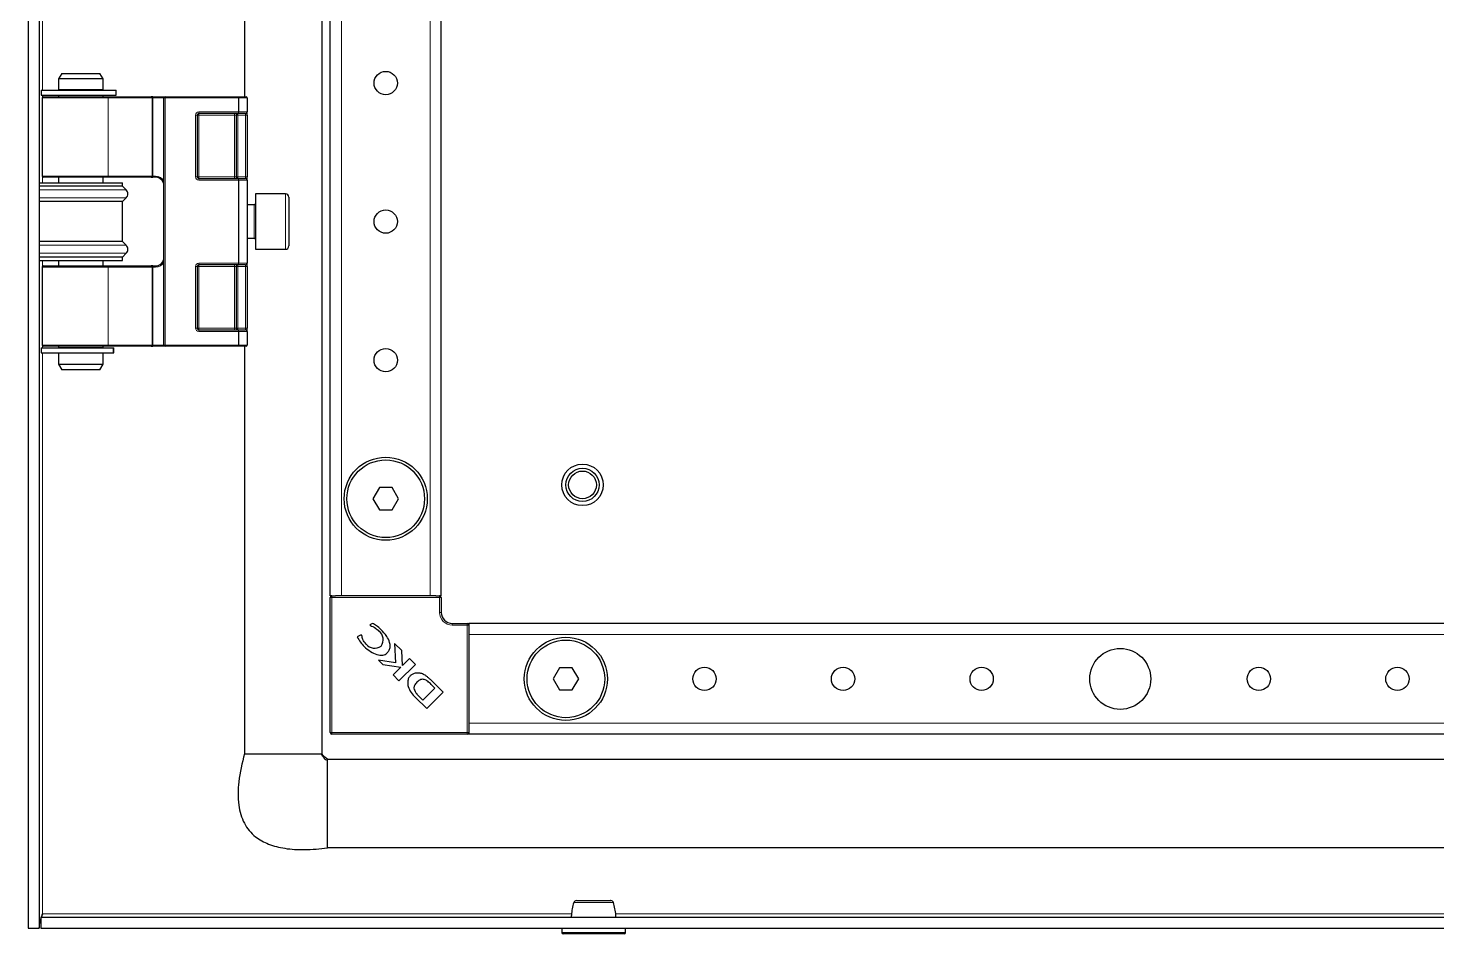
# Model space of a CAD drawing. Header units: millimetres. Extents: x -833 to 2755, y -1229 to 1219.
# Drawn here: x -604.2 to -350, y -801.6 to -638.2 of the extents above; entities that cross this region are included whole.
import ezdxf

# ---------------------------------------------------------------- set-up
doc = ezdxf.new("R2010")
doc.units = ezdxf.units.MM

msp = doc.modelspace()

# ---------------------------------------------------------------- linework, layer by layer
at = {"color": 7, "linetype": 'Continuous', "lineweight": 25}
for p, q in [((-604.16, 554.38), (-604.16, -800.62)), ((-602.16, 554.38), (-602.16, -800.62)), ((-551.16, 522.88), (-551.16, -769.12)), ((-549.66, -740.62), (-549.66, 494.38)), ((-529.66, -740.62), (-529.66, 494.38)), ((-565.16, -345.62), (-565.16, -650.62)), ((-598.08, -646.37), (-598.66, -647.37)), ((-598.66, -647.37), (-598.66, -649.37)), ((-595.19, -647.37), (-598.66, -647.37)), ((-598.08, -646.37), (-595.11, -646.37)), ((-590.66, -647.37), (-595.19, -647.37)), ((-595.11, -646.37), (-591.24, -646.37)), ((-590.66, -647.37), (-591.24, -646.37)), ((-590.66, -649.37), (-590.66, -647.37)), ((-601.81, -649.42), (-601.81, -650.32)), ((-601.81, -649.42), (-588.34, -649.42)), ((-601.81, -650.32), (-588.34, -650.32)), ((-590.66, -649.37), (-598.66, -649.37)), ((-598.66, -650.37), (-598.66, -650.62)), ((-590.66, -650.37), (-598.66, -650.37)), ((-598.16, -649.37), (-598.16, -649.42)), ((-598.16, -650.32), (-598.16, -650.37)), ((-591.16, -649.42), (-591.16, -649.37)), ((-591.16, -650.37), (-591.16, -650.32)), ((-590.66, -650.62), (-590.66, -650.37)), ((-588.34, -649.42), (-588.29, -649.42)), ((-588.34, -650.32), (-588.29, -650.32)), ((-588.29, -650.32), (-588.29, -649.42)), ((-601.66, -650.82), (-601.66, -664.92)), ((-601.46, -650.62), (-589.85, -650.62)), ((-589.85, -650.62), (-581.96, -650.62)), ((-581.68, -650.62), (-581.96, -650.62)), ((-581.68, -650.62), (-579.46, -650.62)), ((-579.66, -695.42), (-579.66, -650.82)), ((-579.46, -650.62), (-566.24, -650.62)), ((-566.24, -650.62), (-564.86, -650.62)), ((-566.16, -653.32), (-566.16, -650.82)), ((-564.66, -650.82), (-564.66, -653.32)), ((-573.66, -653.92), (-573.66, -665.02)), ((-566.28, -653.62), (-573.36, -653.62)), ((-566.66, -653.92), (-566.66, -665.02)), ((-564.96, -653.62), (-566.28, -653.62)), ((-564.66, -653.92), (-564.66, -653.32)), ((-564.66, -653.92), (-564.66, -665.02)), ((-589.85, -665.12), (-601.46, -665.12)), ((-598.66, -665.12), (-598.66, -666.12)), ((-590.66, -666.12), (-590.66, -665.12)), ((-581.96, -665.12), (-589.85, -665.12)), ((-581.96, -665.12), (-581.68, -665.12)), ((-581.16, -665.12), (-581.68, -665.12)), ((-573.36, -665.32), (-566.28, -665.32)), ((-566.28, -665.32), (-564.96, -665.32)), ((-566.16, -680.62), (-566.16, -665.62)), ((-564.66, -665.62), (-564.66, -665.02)), ((-564.66, -665.62), (-564.66, -680.62)), ((-602.16, -666.12), (-587.16, -666.12)), ((-587.16, -666.72), (-602.16, -666.72)), ((-587.16, -666.72), (-587.16, -666.12)), ((-586.46, -667.4), (-587.16, -666.72)), ((-557.76, -668.12), (-563.16, -668.12)), ((-563.16, -668.12), (-563.16, -673.12)), ((-587.16, -669.52), (-602.16, -669.52)), ((-587.16, -669.52), (-586.46, -668.83)), ((-587.16, -676.72), (-587.16, -669.52)), ((-563.41, -670.12), (-564.66, -670.12)), ((-557.16, -668.72), (-557.16, -673.12)), ((-563.16, -673.12), (-563.16, -678.12)), ((-557.16, -673.12), (-557.16, -677.52)), ((-587.16, -676.72), (-602.16, -676.72)), ((-586.46, -677.4), (-587.16, -676.72)), ((-564.66, -676.12), (-563.41, -676.12)), ((-563.16, -678.12), (-557.76, -678.12)), ((-587.16, -679.52), (-602.16, -679.52)), ((-602.16, -680.12), (-587.16, -680.12)), ((-598.66, -680.12), (-598.66, -681.12)), ((-590.66, -681.12), (-590.66, -680.12)), ((-587.16, -679.52), (-586.46, -678.83)), ((-587.16, -680.12), (-587.16, -679.52)), ((-566.28, -680.92), (-573.36, -680.92)), ((-564.96, -680.92), (-566.28, -680.92)), ((-564.66, -681.22), (-564.66, -680.62)), ((-601.66, -681.32), (-601.66, -695.42)), ((-601.46, -681.12), (-589.85, -681.12)), ((-589.85, -681.12), (-581.96, -681.12)), ((-581.68, -681.12), (-581.96, -681.12)), ((-581.68, -681.12), (-581.16, -681.12)), ((-573.66, -681.22), (-573.66, -692.32)), ((-566.66, -681.22), (-566.66, -692.32)), ((-564.66, -681.22), (-564.66, -692.32)), ((-573.36, -692.62), (-566.28, -692.62)), ((-566.28, -692.62), (-564.96, -692.62)), ((-566.16, -695.42), (-566.16, -692.92)), ((-564.66, -692.92), (-564.66, -692.32)), ((-564.66, -692.92), (-564.66, -695.42)), ((-601.81, -695.92), (-601.81, -696.82)), ((-601.81, -695.92), (-588.82, -695.92)), ((-589.85, -695.62), (-601.46, -695.62)), ((-598.66, -695.62), (-598.66, -695.87)), ((-590.66, -695.87), (-598.66, -695.87)), ((-598.16, -695.87), (-598.16, -695.92)), ((-591.16, -695.92), (-591.16, -695.87)), ((-590.66, -695.87), (-590.66, -695.62)), ((-581.96, -695.62), (-589.85, -695.62)), ((-588.82, -695.92), (-588.74, -695.92)), ((-588.74, -696.82), (-588.74, -695.92)), ((-588.74, -695.92), (-588.72, -695.92)), ((-588.72, -696.82), (-588.72, -695.92)), ((-581.96, -695.62), (-581.68, -695.62)), ((-579.46, -695.62), (-581.68, -695.62)), ((-566.24, -695.62), (-579.46, -695.62)), ((-564.86, -695.62), (-566.24, -695.62)), ((-565.16, -695.62), (-565.16, -769.12)), ((-601.81, -696.82), (-588.82, -696.82)), ((-598.66, -696.87), (-598.66, -698.87)), ((-590.66, -696.87), (-598.66, -696.87)), ((-598.16, -696.82), (-598.16, -696.87)), ((-591.16, -696.87), (-591.16, -696.82)), ((-590.66, -698.87), (-590.66, -696.87)), ((-588.82, -696.82), (-588.74, -696.82)), ((-588.74, -696.82), (-588.72, -696.82)), ((-598.66, -698.87), (-598.08, -699.87)), ((-598.66, -698.87), (-590.66, -698.87)), ((-591.24, -699.87), (-598.08, -699.87)), ((-591.24, -699.87), (-590.66, -698.87)), ((-540.81, -721.12), (-541.97, -723.12)), ((-538.5, -721.12), (-540.81, -721.12)), ((-537.35, -723.12), (-538.5, -721.12)), ((-541.97, -723.12), (-540.81, -725.12)), ((-538.5, -725.12), (-537.35, -723.12)), ((-540.81, -725.12), (-538.5, -725.12)), ((-549.36, -740.62), (-549.66, -740.62)), ((-549.66, -765.32), (-549.66, -740.92)), ((-549.36, -740.62), (-548.71, -740.62)), ((-547.66, -740.62), (-548.71, -740.62)), ((-531.66, -740.62), (-547.66, -740.62)), ((-530.6, -740.62), (-531.66, -740.62)), ((-530.6, -740.62), (-529.96, -740.62)), ((-529.66, -740.62), (-529.96, -740.62)), ((-529.66, -740.92), (-529.66, -743.62)), ((-542.03, -745.62), (-542.54, -745.87)), ((-542.54, -745.87), (-542.43, -745.98)), ((-527.66, -745.62), (-524.96, -745.62)), ((-244.66, -745.62), (-524.66, -745.62)), ((-524.66, -745.62), (-524.66, -745.92)), ((-524.66, -745.92), (-524.66, -746.56)), ((-524.66, -746.56), (-524.66, -747.62)), ((-544.11, -747.68), (-544.8, -748.01)), ((-543.98, -747.82), (-544.11, -747.68)), ((-538.07, -749.25), (-537.89, -752.72)), ((-536.78, -750.53), (-538.07, -749.25)), ((-524.66, -747.62), (-524.66, -763.62)), ((-536.61, -753.19), (-536.78, -750.53)), ((-535.37, -751.95), (-536.61, -753.19)), ((-534.31, -753.01), (-535.37, -751.95)), ((-540.99, -752.25), (-540.19, -753.04)), ((-537.89, -752.72), (-540.99, -752.25)), ((-540.19, -753.04), (-536.93, -753.53)), ((-536.93, -753.53), (-538.32, -754.92)), ((-537.27, -755.97), (-534.31, -753.01)), ((-508.31, -753.62), (-509.47, -755.62)), ((-506, -753.62), (-508.31, -753.62)), ((-504.85, -755.62), (-506, -753.62)), ((-538.32, -754.92), (-537.27, -755.97)), ((-530.79, -757.27), (-531.46, -756.61)), ((-531.2, -756.12), (-531.21, -756.1)), ((-529.31, -758.01), (-531.2, -756.12)), ((-509.47, -755.62), (-508.31, -757.62)), ((-506, -757.62), (-504.85, -755.62)), ((-534.26, -758.98), (-532.26, -760.97)), ((-533.71, -758.73), (-532.97, -759.45)), ((-532.97, -759.45), (-530.79, -757.27)), ((-532.26, -760.97), (-529.31, -758.01)), ((-508.31, -757.62), (-506, -757.62)), ((-524.66, -763.62), (-524.66, -764.67)), ((-524.66, -764.67), (-524.66, -765.32)), ((-524.96, -765.62), (-549.36, -765.62)), ((-524.66, -765.32), (-524.66, -765.62)), ((-244.66, -765.62), (-524.66, -765.62)), ((-550.16, -770.12), (-244.06, -770.12)), ((-117.16, -786.12), (-550.16, -786.12)), ((-601.86, -798.62), (-111.46, -798.62)), ((-601.86, -798.62), (-601.86, -800.62)), ((-601.75, -798.62), (-601.56, -798.02)), ((-604.16, -800.62), (-602.16, -800.62)), ((-601.86, -800.62), (-111.46, -800.62)), ((-507.91, -800.62), (-507.91, -801.37)), ((-505.17, -801.62), (-507.66, -801.62)), ((-496.66, -801.62), (-505.17, -801.62)), ((-496.41, -801.37), (-496.41, -800.62))]:
    msp.add_line(p, q, dxfattribs=at)
at = {"color": 8, "linetype": 'Continuous', "lineweight": 18}
for p, q in [((-547.66, -740.62), (-547.66, 494.38)), ((-531.66, -740.62), (-531.66, 494.38)), ((-601.56, -649.42), (-601.56, -346.82)), ((-601.56, -650.64), (-601.56, -650.32)), ((-588.34, -649.42), (-588.34, -650.32)), ((-589.71, -650.82), (-601.66, -650.82)), ((-589.71, -650.82), (-589.71, -664.92)), ((-581.82, -650.82), (-589.71, -650.82)), ((-581.82, -664.92), (-581.82, -650.82)), ((-581.68, -650.82), (-581.82, -650.82)), ((-581.68, -650.82), (-581.68, -650.62)), ((-581.68, -650.82), (-581.68, -664.92)), ((-579.66, -650.82), (-581.68, -650.82)), ((-579.66, -650.82), (-579.46, -650.82)), ((-579.46, -650.62), (-579.46, -650.82)), ((-579.46, -650.82), (-579.46, -695.42)), ((-566.16, -650.82), (-579.46, -650.82)), ((-564.66, -650.82), (-566.16, -650.82)), ((-573.96, -665.02), (-573.96, -653.92)), ((-573.96, -653.92), (-573.66, -653.92)), ((-573.66, -653.92), (-573.36, -653.92)), ((-573.36, -653.32), (-566.16, -653.32)), ((-573.36, -653.32), (-573.36, -653.62)), ((-573.36, -653.62), (-573.36, -653.92)), ((-566.96, -653.92), (-573.36, -653.92)), ((-573.36, -653.92), (-573.36, -665.02)), ((-566.96, -653.62), (-566.96, -653.92)), ((-566.96, -653.92), (-566.66, -653.92)), ((-566.96, -665.02), (-566.96, -653.92)), ((-566.66, -653.92), (-566.36, -653.92)), ((-566.36, -653.62), (-566.36, -653.92)), ((-564.96, -653.92), (-566.36, -653.92)), ((-566.36, -653.92), (-566.36, -665.02)), ((-566.16, -653.32), (-564.66, -653.32)), ((-564.96, -653.62), (-564.96, -653.92)), ((-564.66, -653.92), (-564.96, -653.92)), ((-564.96, -665.02), (-564.96, -653.92)), ((-601.66, -664.92), (-589.71, -664.92)), ((-601.56, -666.12), (-601.56, -665.09)), ((-589.71, -664.92), (-581.82, -664.92)), ((-581.68, -664.92), (-581.82, -664.92)), ((-581.68, -665.12), (-581.68, -664.92)), ((-581.68, -664.92), (-581.16, -664.92)), ((-581.16, -665.12), (-581.16, -664.92)), ((-573.66, -665.02), (-573.96, -665.02)), ((-573.36, -665.02), (-573.66, -665.02)), ((-573.36, -665.02), (-566.96, -665.02)), ((-573.36, -665.02), (-573.36, -665.32)), ((-573.36, -665.32), (-573.36, -665.62)), ((-566.16, -665.62), (-573.36, -665.62)), ((-566.96, -665.02), (-566.96, -665.32)), ((-566.66, -665.02), (-566.96, -665.02)), ((-566.36, -665.02), (-566.66, -665.02)), ((-566.36, -665.02), (-564.96, -665.02)), ((-566.36, -665.02), (-566.36, -665.32)), ((-564.66, -665.62), (-566.16, -665.62)), ((-564.96, -665.02), (-564.96, -665.32)), ((-564.96, -665.02), (-564.66, -665.02)), ((-586.46, -667.4), (-602.16, -667.4)), ((-557.76, -673.12), (-557.76, -668.12)), ((-586.46, -668.83), (-602.16, -668.83)), ((-563.41, -676.12), (-563.41, -670.12)), ((-557.76, -678.12), (-557.76, -673.12)), ((-586.46, -677.4), (-602.16, -677.4)), ((-586.46, -678.83), (-602.16, -678.83)), ((-601.56, -681.14), (-601.56, -680.12)), ((-573.36, -680.62), (-566.16, -680.62)), ((-573.36, -680.92), (-573.36, -680.62)), ((-573.36, -680.92), (-573.36, -681.22)), ((-566.96, -680.92), (-566.96, -681.22)), ((-566.36, -681.22), (-566.36, -680.92)), ((-566.16, -680.62), (-564.66, -680.62)), ((-564.96, -681.22), (-564.96, -680.92)), ((-589.71, -681.32), (-601.66, -681.32)), ((-589.71, -681.32), (-589.71, -695.42)), ((-581.82, -681.32), (-589.71, -681.32)), ((-581.82, -695.42), (-581.82, -681.32)), ((-581.82, -681.32), (-581.68, -681.32)), ((-581.68, -681.32), (-581.68, -681.12)), ((-581.68, -681.32), (-581.68, -695.42)), ((-581.16, -681.32), (-581.68, -681.32)), ((-581.16, -681.32), (-581.16, -681.12)), ((-573.96, -692.32), (-573.96, -681.22)), ((-573.96, -681.22), (-573.66, -681.22)), ((-573.66, -681.22), (-573.36, -681.22)), ((-566.96, -681.22), (-573.36, -681.22)), ((-573.36, -681.22), (-573.36, -692.32)), ((-566.96, -681.22), (-566.66, -681.22)), ((-566.96, -692.32), (-566.96, -681.22)), ((-566.66, -681.22), (-566.36, -681.22)), ((-564.96, -681.22), (-566.36, -681.22)), ((-566.36, -681.22), (-566.36, -692.32)), ((-564.96, -681.22), (-564.66, -681.22)), ((-564.96, -692.32), (-564.96, -681.22)), ((-573.96, -692.32), (-573.66, -692.32)), ((-573.66, -692.32), (-573.36, -692.32)), ((-573.36, -692.32), (-566.96, -692.32)), ((-573.36, -692.32), (-573.36, -692.62)), ((-573.36, -692.92), (-573.36, -692.62)), ((-566.16, -692.92), (-573.36, -692.92)), ((-566.96, -692.32), (-566.96, -692.62)), ((-566.96, -692.32), (-566.66, -692.32)), ((-566.66, -692.32), (-566.36, -692.32)), ((-566.36, -692.62), (-566.36, -692.32)), ((-566.36, -692.32), (-564.96, -692.32)), ((-564.66, -692.92), (-566.16, -692.92)), ((-564.96, -692.62), (-564.96, -692.32)), ((-564.96, -692.32), (-564.66, -692.32)), ((-601.66, -695.42), (-589.71, -695.42)), ((-601.56, -695.92), (-601.56, -695.59)), ((-589.71, -695.42), (-581.82, -695.42)), ((-588.82, -695.92), (-588.82, -696.82)), ((-581.82, -695.42), (-581.68, -695.42)), ((-581.68, -695.62), (-581.68, -695.42)), ((-581.68, -695.42), (-579.66, -695.42)), ((-579.46, -695.42), (-579.66, -695.42)), ((-579.46, -695.42), (-566.16, -695.42)), ((-579.46, -695.42), (-579.46, -695.62)), ((-566.16, -695.42), (-564.66, -695.42)), ((-601.56, -798.02), (-601.56, -696.82)), ((-549.66, -740.92), (-549.36, -740.92)), ((-549.36, -740.62), (-549.36, -740.92)), ((-549.36, -740.92), (-549.36, -765.32)), ((-529.96, -740.92), (-549.36, -740.92)), ((-529.96, -740.62), (-529.96, -740.92)), ((-529.96, -743.62), (-529.96, -740.92)), ((-529.96, -740.92), (-529.66, -740.92)), ((-529.66, -743.62), (-529.96, -743.62)), ((-527.66, -745.62), (-527.66, -745.92)), ((-524.96, -745.92), (-527.66, -745.92)), ((-524.96, -745.62), (-524.96, -745.92)), ((-524.96, -765.32), (-524.96, -745.92)), ((-524.96, -745.92), (-524.66, -745.92)), ((-244.66, -747.62), (-524.66, -747.62)), ((-244.66, -763.62), (-524.66, -763.62)), ((-549.36, -765.32), (-549.66, -765.32)), ((-549.36, -765.32), (-524.96, -765.32)), ((-549.36, -765.32), (-549.36, -765.62)), ((-524.96, -765.32), (-524.96, -765.62)), ((-524.96, -765.32), (-524.66, -765.32)), ((-506.13, -798.02), (-601.56, -798.02)), ((-215.13, -798.02), (-498.19, -798.02)), ((-507.91, -801.37), (-505.3, -801.37)), ((-505.3, -801.37), (-496.41, -801.37))]:
    msp.add_line(p, q, dxfattribs=at)
at = {"color": 7, "linetype": 'Continuous', "lineweight": 25}
for centre, radius in [((-539.66, -648.12), 2.1), ((-539.66, -673.12), 2.1), ((-539.66, -698.12), 2.1), ((-539.66, -723.12), 7.5), ((-539.66, -723.12), 7), ((-504.16, -720.62), 3.75), ((-504.16, -720.62), 3), ((-504.16, -720.62), 2.5), ((-507.16, -755.62), 7.5), ((-507.16, -755.62), 7), ((-407.16, -755.62), 5.5), ((-482.16, -755.62), 2.1), ((-457.16, -755.62), 2.1), ((-432.16, -755.62), 2.1), ((-382.16, -755.62), 2.1), ((-357.16, -755.62), 2.1)]:
    msp.add_circle(centre, radius, dxfattribs=at)
for centre, radius, start, end in [((-601.46, -650.82), 0.2, 90, 180), ((-579.46, -650.82), 0.2, 90, 180), ((-564.86, -650.82), 0.2, 0, 90), ((-573.36, -653.92), 0.3, 90, 180), ((-566.36, -653.92), 0.3, 90, 180), ((-564.96, -653.32), 0.3, 270, 0), ((-601.46, -664.92), 0.2, 180, 270), ((-581.16, -666.62), 1.5, 0, 90), ((-573.36, -665.02), 0.3, 180, 270), ((-566.36, -665.02), 0.3, 180, 270), ((-564.96, -665.62), 0.3, 0, 90), ((-587.16, -668.12), 1, 314.427, 45.573), ((-557.76, -668.72), 0.6, 0, 90), ((-563.41, -669.87), 0.25, 270, 0), ((-587.16, -678.12), 1, 314.427, 45.573), ((-563.41, -676.37), 0.25, 0, 90), ((-557.76, -677.52), 0.6, 270, 0), ((-581.16, -679.62), 1.5, 270, 0), ((-573.36, -681.22), 0.3, 90, 180), ((-566.36, -681.22), 0.3, 90, 180), ((-564.96, -680.62), 0.3, 270, 0), ((-601.46, -681.32), 0.2, 90, 180), ((-573.36, -692.32), 0.3, 180, 270), ((-566.36, -692.32), 0.3, 180, 270), ((-564.96, -692.92), 0.3, 0, 90), ((-601.46, -695.42), 0.2, 180, 270), ((-579.46, -695.42), 0.2, 180, 270), ((-564.86, -695.42), 0.2, 270, 0), ((-549.36, -740.92), 0.3, 90, 180), ((-529.96, -740.92), 0.3, 0, 90), ((-527.66, -743.62), 2, 180, 270), ((-542.06, -748.54), 1.94, 323.3097, 52.3464), ((-524.96, -745.92), 0.3, 0, 90), ((-541.66, -748.11), 1.97, 218.454, 305.887), ((-531.05, -755.32), 4.87, 200.3445, 228.7777), ((-529.24, -754.54), 6.12, 216.9888, 223.0744), ((-549.36, -765.32), 0.3, 180, 270), ((-524.96, -765.32), 0.3, 270, 0), ((-505.27, -796.12), 0.5, 89.9637, 164.834), ((-499.05, -796.12), 0.5, 15.2465, 90.046), ((-507.66, -801.37), 0.25, 180, 270), ((-496.66, -801.37), 0.25, 270, 0)]:
    msp.add_arc(centre, radius, start, end, dxfattribs=at)
at = {"color": 8, "linetype": 'Continuous', "lineweight": 18}
for centre, radius, start, end in [((-589.89, -650.79), 0.179, 351.9505, 78.5782), ((-581.99, -650.79), 0.179, 351.9505, 78.5782), ((-573.36, -653.92), 0.6, 90, 180), ((-589.89, -664.94), 0.179, 281.4218, 8.0495), ((-581.99, -664.94), 0.179, 281.4218, 8.0495), ((-581.16, -666.62), 1.7, 28.0725, 90), ((-573.36, -665.02), 0.6, 180, 270), ((-581.16, -679.62), 1.7, 270, 331.9275), ((-573.36, -681.22), 0.6, 90, 180), ((-589.89, -681.29), 0.179, 351.9505, 78.5782), ((-581.99, -681.29), 0.179, 351.9505, 78.5782), ((-573.36, -692.32), 0.6, 180, 270), ((-589.89, -695.44), 0.179, 281.4218, 8.0495), ((-581.99, -695.44), 0.179, 281.4218, 8.0495), ((-527.66, -743.62), 2.3, 180, 270)]:
    msp.add_arc(centre, radius, start, end, dxfattribs=at)
at = {"color": 7, "linetype": 'Continuous', "lineweight": 25}
for centre, major_axis, start_param, end_param in [((-566.24, -650.82), (0, 0.2), 4.712389, 6.283185), ((-566.28, -653.32), (0, 0.3), 3.141593, 4.712389), ((-566.28, -665.62), (0, 0.3), 4.712389, 6.283185), ((-566.28, -680.62), (0, 0.3), 3.141593, 4.712389), ((-566.28, -692.92), (0, 0.3), 4.712389, 6.283185), ((-566.24, -695.42), (0, 0.2), 3.141593, 4.712389)]:
    msp.add_ellipse(centre, major_axis=major_axis, ratio=0.414214, start_param=start_param, end_param=end_param, dxfattribs=at)
for points, knots in [([(-542.43, -745.98), (-542.12, -746.12), (-541.55, -746.38), (-541.09, -746.81), (-540.88, -747.01)], [0, 0, 0, 0, 0.547643, 1, 1, 1, 1]), ([(-540.52, -746.72), (-540.79, -746.48), (-541.25, -746.05), (-541.8, -745.75), (-542.03, -745.62)], [0, 0, 0, 0, 0.577653, 1, 1, 1, 1]), ([(-539.4, -750.95), (-539.26, -750.79), (-538.98, -750.45), (-538.81, -749.76), (-538.94, -748.88), (-539.51, -747.81), (-540.15, -747.12), (-540.52, -746.72)], [0, 0, 0, 0, 0.130532, 0.266031, 0.423997, 0.666819, 1, 1, 1, 1]), ([(-544.8, -748.01), (-544.62, -748.35), (-544.28, -748.98), (-543.79, -749.51), (-543.56, -749.75)], [0, 0, 0, 0, 0.5368, 1, 1, 1, 1]), ([(-543.2, -749.33), (-543.42, -749.07), (-543.8, -748.63), (-543.92, -748.06), (-543.98, -747.82)], [0, 0, 0, 0, 0.579608, 1, 1, 1, 1]), ([(-543.56, -749.75), (-543.19, -750.08), (-542.5, -750.69), (-541.33, -751.24), (-540.39, -751.38), (-539.74, -751.23), (-539.51, -751.04), (-539.4, -750.95)], [0, 0, 0, 0, 0.315674, 0.58952, 0.813199, 0.909026, 1, 1, 1, 1]), ([(-532.54, -754.97), (-532.75, -754.86), (-533.13, -754.65), (-533.77, -754.54), (-534.36, -754.57), (-534.9, -754.78), (-535.33, -755.14), (-535.62, -755.65), (-535.74, -756.31), (-535.66, -756.76), (-535.61, -757.01)], [0, 0, 0, 0, 0.138091, 0.265455, 0.384013, 0.496103, 0.605759, 0.71979, 0.847662, 1, 1, 1, 1]), ([(-534.04, -756.24), (-534.13, -756.34), (-534.3, -756.51), (-534.48, -756.79), (-534.57, -757.06), (-534.57, -757.39), (-534.42, -757.79), (-534.23, -758.07), (-534.13, -758.23)], [0, 0, 0, 0, 0.176808, 0.319231, 0.43938, 0.552395, 0.749205, 1, 1, 1, 1]), ([(-531.46, -756.61), (-531.66, -756.42), (-532.03, -756.07), (-532.57, -755.74), (-533.02, -755.68), (-533.36, -755.75), (-533.71, -755.94), (-533.93, -756.13), (-534.04, -756.24)], [0, 0, 0, 0, 0.274676, 0.503042, 0.607381, 0.716579, 0.843412, 1, 1, 1, 1]), ([(-531.7, -755.65), (-531.85, -755.51), (-532.11, -755.27), (-532.41, -755.06), (-532.54, -754.97)], [0, 0, 0, 0, 0.5518299, 1, 1, 1, 1]), ([(-531.21, -756.1), (-531.29, -756.03), (-531.45, -755.87), (-531.61, -755.72), (-531.7, -755.65)], [0, 0, 0, 0, 0.486421, 1, 1, 1, 1]), ([(-565.16, -769.12), (-565.56, -770.8), (-566.3, -773.84), (-566.39, -778.15), (-565.42, -781.7), (-563.37, -784.15), (-560.73, -785.58), (-557.71, -786.32), (-554.11, -786.52), (-551.54, -786.26), (-550.16, -786.12)], [0, 0, 0, 0, 0.176067, 0.318225, 0.435596, 0.543482, 0.633889, 0.737152, 0.858183, 1, 1, 1, 1]), ([(-552.14, -769.12), (-551.84, -769.12), (-551.39, -769.12), (-551.3, -769.12), (-551.27, -769.12)], [0, 0, 0, 0, 0.6491387, 1, 1, 1, 1]), ([(-550.16, -770.28), (-550.26, -770.27), (-550.4, -770.25), (-550.55, -770.18), (-550.64, -770.12), (-550.69, -770.06), (-550.73, -769.98), (-550.76, -769.91), (-550.83, -769.74), (-551, -769.66), (-551.15, -769.43), (-551.18, -769.23), (-551.19, -769.12)], [0, 0, 0, 0, 0.146823, 0.202041, 0.247643, 0.28691, 0.323569, 0.360785, 0.40083, 0.628513, 0.79432, 1, 1, 1, 1]), ([(-550.16, -770.12), (-550.38, -769.97), (-550.78, -769.7), (-551.04, -769.3), (-551.16, -769.12)], [0, 0, 0, 0, 0.556114, 1, 1, 1, 1]), ([(-550.16, -786.12), (-550.16, -786.09), (-550.16, -786.02), (-550.16, -785.38), (-550.16, -783.92), (-550.16, -781.73), (-550.16, -779.73), (-550.16, -778.12), (-550.16, -776.51), (-550.16, -774.51), (-550.16, -772.33), (-550.16, -770.82), (-550.16, -770.42), (-550.16, -770.28)], [0, 0, 0, 0, 0.069165, 0.1363, 0.267291, 0.398282, 0.465417, 0.534583, 0.603748, 0.670883, 0.801874, 0.932865, 1, 1, 1, 1]), ([(-505.75, -795.97), (-505.94, -796.71), (-506.16, -797.57), (-506.18, -798.49), (-506.18, -798.62)], [0, 0, 0, 0, 0.85815, 1, 1, 1, 1]), ([(-505.23, -795.62), (-505.24, -795.62), (-505.29, -795.62), (-505.01, -795.62), (-504.49, -795.62), (-503.77, -795.62), (-502.92, -795.62), (-501.85, -795.62), (-500.83, -795.62), (-499.94, -795.62), (-499.33, -795.62), (-499.04, -795.62), (-499.08, -795.62), (-499.09, -795.62)], [0, 0, 0, 0, 0.03384, 0.141254, 0.248698, 0.315774, 0.423314, 0.530846, 0.63821, 0.745706, 0.853372, 0.960917, 1, 1, 1, 1]), ([(-498.14, -798.62), (-498.14, -798.49), (-498.16, -797.57), (-498.38, -796.71), (-498.57, -795.97)], [0, 0, 0, 0, 0.1418495, 1, 1, 1, 1]), ([(-602.16, -800.62), (-602.13, -800.18), (-602.1, -799.62), (-601.9, -799.06), (-601.86, -798.94)], [0, 0, 0, 0, 0.773459, 1, 1, 1, 1])]:
    msp.add_open_spline(points, degree=3, knots=knots, dxfattribs=at)
for points in [[(-565.16, -769.12), (-565.12, -769.12), (-565.03, -769.12), (-564.46, -769.12), (-564.18, -769.12)], [(-564.18, -769.12), (-563.85, -769.12), (-563.19, -769.12), (-562.21, -769.12), (-561.73, -769.12)], [(-561.73, -769.12), (-561.17, -769.12), (-560.04, -769.12), (-558.79, -769.12), (-558.16, -769.12)], [(-558.16, -769.12), (-557.53, -769.12), (-556.28, -769.12), (-555.15, -769.12), (-554.59, -769.12)], [(-554.59, -769.12), (-554.1, -769.12), (-553.13, -769.12), (-552.47, -769.12), (-552.14, -769.12)], [(-601.56, -798.02), (-601.58, -798.1), (-601.63, -798.25), (-601.71, -798.45), (-601.78, -798.59), (-601.83, -798.61), (-601.86, -798.62)]]:
    msp.add_open_spline(points, degree=3, dxfattribs=at)
at = {"color": 8, "linetype": 'Continuous', "lineweight": 18}
msp.add_open_spline([(-498.61, -795.99), (-498.6, -795.99), (-498.55, -795.99), (-498.89, -795.99), (-499.6, -795.99), (-500.62, -795.99), (-501.8, -795.99), (-503.03, -795.99), (-504.02, -795.99), (-504.85, -795.99), (-505.45, -795.99), (-505.77, -795.99), (-505.72, -795.99), (-505.71, -795.99)], degree=3, knots=[0, 0, 0, 0, 0.038891, 0.14638, 0.253973, 0.361383, 0.468681, 0.576165, 0.683665, 0.750707, 0.858068, 0.965424, 1, 1, 1, 1], dxfattribs=at)

doc.saveas('drawing.dxf')
